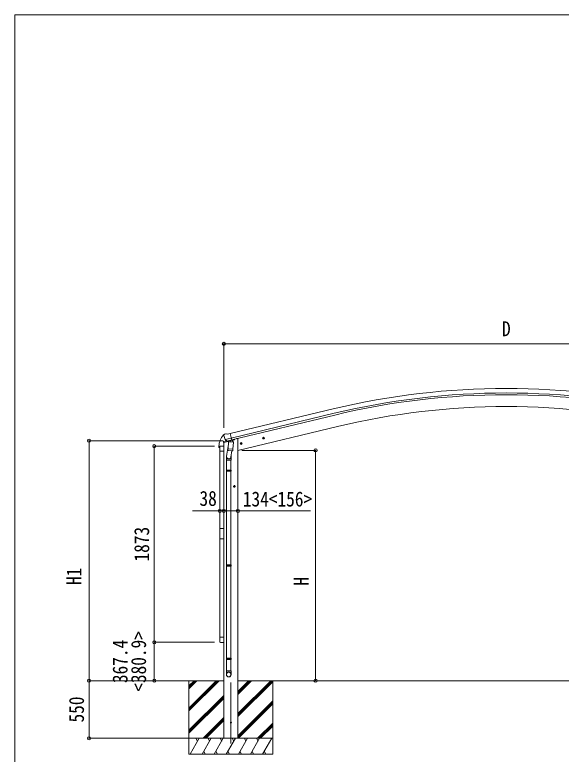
# Model space of a CAD drawing. Units: millimetres at full size, sheet at 1:30. Extents: x -8385 to 8479, y -5853 to 5787.
# Drawn here: x -8385 to -3171, y -1275 to 5787 of the extents above; entities that cross this region are included whole.
import ezdxf
from ezdxf.enums import TextEntityAlignment as Align

# ---------------------------------------------------------------- set-up
doc = ezdxf.new("R2010")
doc.units = ezdxf.units.MM
doc.header["$LTSCALE"] = 30
doc.header["$PDMODE"] = 32
doc.header["$PDSIZE"] = 30
for name, color, linetype, lineweight in [('0-0_0', 7, 'Continuous', 9), ('0-1_本体', 4, 'Continuous', 9), ('0-2_部品', 7, 'Continuous', 9), ('0-8_PARTS2', 2, 'Continuous', 9), ('0-A_寸法', 6, 'Continuous', 9), ('1-1_GLASS', 4, 'Continuous', 9), ('1-2_GLASS_SEAL', 7, 'Continuous', 9), ('1-A', 6, 'Continuous', 9), ('F-0_240', 7, 'Continuous', 9)]:
    doc.layers.add(name, color=color, linetype=linetype, lineweight=lineweight)
doc.styles.add('ＭＳ ゴシック', font='')
doc.styles.get('ＭＳ ゴシック').set_extended_font_data('MS Gothic')

msp = doc.modelspace()

# ---------------------------------------------------------------- linework, layer by layer
at = {"layer": '0-0_0'}
for p, q in [((-6390.72, -573.19), (-6902.94, -573.2)), ((-6723.72, -573.19), (-6723.72, -1273.19)), ((-6723.72, -833.92), (-6462.99, -573.19)), ((-6723.72, -848.06), (-6448.85, -573.19)), ((-6723.72, -862.2), (-6434.71, -573.19)), ((-6723.72, -650.07), (-6646.84, -573.19)), ((-6723.72, -635.93), (-6660.98, -573.19)), ((-6723.72, -621.79), (-6675.12, -573.19)), ((-6256.72, -887.42), (-5942.49, -573.19)), ((-6256.72, -901.56), (-5928.35, -573.19)), ((-6256.72, -703.57), (-6126.34, -573.19)), ((-6256.72, -689.43), (-6140.48, -573.19)), ((-6256.72, -675.29), (-6154.63, -573.19)), ((-6256.72, -573.19), (-1133.9, -573.19)), ((-6256.72, -915.7), (-5923.72, -582.71)), ((-5923.72, -573.19), (-5923.72, -1273.19)), ((-6723.72, -1046.05), (-6390.72, -713.05)), ((-6723.72, -1060.19), (-6390.72, -727.2)), ((-6723.72, -1074.34), (-6390.72, -741.34)), ((-6256.72, -1099.55), (-5923.72, -766.55)), ((-6256.72, -1113.69), (-5923.72, -780.7)), ((-6252.08, -1123.19), (-5923.72, -794.84)), ((-6588.73, -1123.19), (-6390.72, -925.18)), ((-6574.59, -1123.19), (-6390.72, -939.33)), ((-6560.45, -1123.19), (-6390.72, -953.47)), ((-6068.23, -1123.19), (-5923.72, -978.68)), ((-6054.09, -1123.19), (-5923.72, -992.83)), ((-6039.95, -1123.19), (-5923.72, -1006.97)), ((-5923.72, -1123.19), (-6723.72, -1123.19)), ((-6713.43, -1273.19), (-6626.83, -1123.19)), ((-6641.83, -1149.17), (-6656.83, -1123.19)), ((-6597.96, -1273.19), (-6511.36, -1123.19)), ((-6526.36, -1149.18), (-6541.37, -1123.19)), ((-6482.5, -1273.19), (-6395.89, -1123.19)), ((-6410.89, -1149.17), (-6425.89, -1123.19)), ((-6256.72, -1123.19), (-6390.72, -1123.19)), ((-6367.02, -1273.19), (-6280.42, -1123.19)), ((-6295.42, -1149.17), (-6310.42, -1123.19)), ((-6251.55, -1273.19), (-6164.95, -1123.19)), ((-6179.95, -1149.17), (-6194.95, -1123.19)), ((-6136.08, -1273.19), (-6049.48, -1123.19)), ((-6079.48, -1123.19), (-6064.48, -1149.17)), ((-6020.61, -1273.19), (-5934.01, -1123.19)), ((-6582.97, -1247.21), (-6567.97, -1273.19)), ((-6467.5, -1247.21), (-6452.5, -1273.19)), ((-6352.03, -1247.21), (-6337.03, -1273.19)), ((-6236.56, -1247.21), (-6221.56, -1273.19)), ((-6121.09, -1247.21), (-6106.09, -1273.19)), ((-6005.62, -1247.21), (-5990.62, -1273.19)), ((-6723.72, -1273.19), (-5923.72, -1273.19))]:
    msp.add_line(p, q, dxfattribs=at)
at = {"layer": '0-1_本体'}
for p, q in [((-5346.27, 2023.18), (-6329.52, 1787.13)), ((-5336.2, 1981.21), (-6319.44, 1745.15)), ((-5332.27, 1964.84), (-6315.52, 1728.81)), ((-6256.72, 1626.69), (-5305.89, 1854.96)), ((-6390.72, 1703.53), (-6390.72, -1123.19)), ((-6256.72, 1739.81), (-6269.6, 1739.81)), ((-6256.72, 1739.81), (-6256.72, -1123.19))]:
    msp.add_line(p, q, dxfattribs=at)
for radius in [7073, 7029.83, 7013, 6900]:
    msp.add_arc((-3695.11, -4854.39), radius, 76.5, 103.5, dxfattribs=at)
at = {"layer": '0-2_部品'}
for p, q in [((-6390.97, 1771.16), (-6390.69, 1770.01)), ((-6386.75, 1779.73), (-6390.61, 1773.44)), ((-6383.65, 1781.98), (-6370.47, 1785.14)), ((-6355.91, 1782.47), (-6369.17, 1785.17)), ((-6355.91, 1782.47), (-6329.98, 1788.7)), ((-6314.83, 1725.58), (-6329.98, 1788.7)), ((-6392.99, 1702.94), (-6350.06, 1713.24)), ((-6392.99, 1709.83), (-6392.99, 1702.94)), ((-6363.76, 1719.21), (-6390.69, 1712.74)), ((-6377.18, 1731.43), (-6376.6, 1730.58)), ((-6376.91, 1730.85), (-6319.41, 1744.66)), ((-6376.6, 1730.58), (-6376.44, 1730.43)), ((-6360.06, 1715.94), (-6376.44, 1730.43)), ((-6357.35, 1715.37), (-6349.83, 1717.18)), ((-6353.15, 1715.62), (-6353.2, 1714.88)), ((-6352.44, 1713.84), (-6326.63, 1707.4)), ((-6345.53, 1708.49), (-6350.2, 1641.65)), ((-6349.55, 1717.15), (-6349.83, 1717.18)), ((-6324.79, 1723.09), (-6349.55, 1717.15)), ((-6299.84, 1705.29), (-6345.53, 1708.49)), ((-6343.75, 1711.67), (-6343.98, 1708.38)), ((-6324.23, 1722.83), (-6325.25, 1708.23)), ((-6324.55, 1723.25), (-6324.79, 1723.09)), ((-6324.55, 1723.25), (-6314.83, 1725.58)), ((-6315.2, 1727.13), (-6314.25, 1727.06)), ((-6314.25, 1727.06), (-6300.94, 1711.75)), ((-6310.5, 1722.74), (-6292.27, 1727.12)), ((-6304.51, 1638.46), (-6299.84, 1705.29)), ((-6300.94, 1711.75), (-6301.38, 1705.4)), ((-6288.44, 1735.24), (-6288.44, 1731.98)), ((-6215.97, 1695.55), (-6235.41, 1690.88)), ((-6232.99, 1691.46), (-6230.86, 1698.66)), ((-6223.36, 1683.49), (-6228.02, 1702.94)), ((-6218.39, 1694.97), (-6220.52, 1687.77)), ((-6002.05, 1746.91), (-6021.49, 1742.24)), ((-6019.07, 1742.82), (-6016.94, 1750.02)), ((-6013.9, 1737.38), (-6019.07, 1742.82)), ((-6009.43, 1734.85), (-6014.1, 1754.3)), ((-6006.6, 1739.13), (-6013.9, 1737.38)), ((-6004.47, 1746.32), (-6006.6, 1739.13)), ((-6348.47, 1666.42), (-6364.38, 1570.25)), ((-6351.06, 1629.19), (-6350.19, 1641.65)), ((-6350.66, 1627.83), (-6350.67, 1627.83)), ((-6304.51, 1638.46), (-6350.2, 1641.65)), ((-6349.22, 1627.05), (-6307.52, 1624.13)), ((-6312.95, 1624.51), (-6323.68, 1560.93)), ((-6304.52, 1638.46), (-6305.41, 1625.76)), ((-6227.82, 1686.02), (-6232.99, 1691.46)), ((-6220.52, 1687.77), (-6227.82, 1686.02)), ((-6320.53, 1567.74), (-6320.53, 1533.09)), ((-6364.53, 1533.09), (-6364.53, 1439.09)), ((-6322.53, 1533.09), (-6322.53, 1439.09)), ((-6366.53, 1437.09), (-6365.53, 1439.09)), ((-6366.53, 1437.09), (-6366.53, 1429.09)), ((-6320.53, 1437.09), (-6366.53, 1437.09)), ((-6366.53, 1429.09), (-6365.53, 1427.09)), ((-6320.53, 1429.09), (-6366.53, 1429.09)), ((-6321.53, 1439.09), (-6365.53, 1439.09)), ((-6321.53, 1427.09), (-6365.53, 1427.09)), ((-6364.53, 1427.09), (-6364.53, 532.75)), ((-6322.53, 1427.09), (-6322.53, 532.75)), ((-6320.53, 1437.09), (-6321.53, 1439.09)), ((-6320.53, 1429.09), (-6321.53, 1427.09)), ((-6320.53, 1437.09), (-6320.53, 1429.09)), ((-6280.32, 1283.3), (-6300.32, 1283.3)), ((-6297.83, 1283.3), (-6294.08, 1289.8)), ((-6294.08, 1276.8), (-6297.83, 1283.3)), ((-6286.57, 1276.8), (-6294.08, 1276.8)), ((-6290.32, 1273.3), (-6290.32, 1293.3)), ((-6282.82, 1283.3), (-6286.57, 1276.8)), ((-6366.53, 530.75), (-6365.53, 532.75)), ((-6366.53, 530.75), (-6366.53, 522.75)), ((-6320.53, 530.75), (-6366.53, 530.75)), ((-6366.53, 522.75), (-6365.53, 520.75)), ((-6320.53, 522.75), (-6366.53, 522.75)), ((-6321.53, 532.75), (-6365.53, 532.75)), ((-6321.53, 520.75), (-6365.53, 520.75)), ((-6364.53, 520.75), (-6364.53, -357.29)), ((-6322.53, 520.75), (-6322.53, -357.29)), ((-6320.53, 530.75), (-6321.53, 532.75)), ((-6320.53, 522.75), (-6321.53, 520.75)), ((-6320.53, 530.75), (-6320.53, 522.75)), ((-6366.53, -359.29), (-6365.53, -357.29)), ((-6366.53, -359.29), (-6366.53, -367.29)), ((-6320.53, -359.29), (-6366.53, -359.29)), ((-6366.53, -367.29), (-6365.53, -369.29)), ((-6320.53, -367.29), (-6366.53, -367.29)), ((-6321.53, -357.29), (-6365.53, -357.29)), ((-6321.53, -369.29), (-6365.53, -369.29)), ((-6364.53, -369.29), (-6364.53, -479.29)), ((-6322.53, -369.29), (-6322.53, -479.29)), ((-6320.53, -359.29), (-6321.53, -357.29)), ((-6320.53, -367.29), (-6321.53, -369.29)), ((-6320.53, -359.29), (-6320.53, -367.29)), ((-6320.53, -479.29), (-6366.53, -479.29)), ((-6366.53, -513.43), (-6366.53, -479.29)), ((-6320.53, -513.43), (-6320.53, -479.29))]:
    msp.add_line(p, q, dxfattribs=at)
for points in [[(-6356.52, 1715.48), (-6354.99, 1715.84), (-6318.28, 1724.66), (-6316.75, 1725.02)], [(-6230.86, 1698.66), (-6223.56, 1700.41), (-6218.39, 1694.97)], [(-6016.94, 1750.02), (-6009.64, 1751.77), (-6004.47, 1746.32)], [(-6320.53, 1533.09), (-6366.53, 1533.09), (-6366.53, 1567.44)], [(-6294.08, 1289.8), (-6286.57, 1289.8), (-6282.82, 1283.3)]]:
    msp.add_lwpolyline(points, dxfattribs=at)
for centre, radius in [((-6225.69, 1693.21), 8.5), ((-6225.69, 1693.21), 7.7), ((-6225.69, 1693.21), 6.5), ((-6011.77, 1744.57), 8.5), ((-6011.77, 1744.57), 7.7), ((-6011.77, 1744.57), 6.5), ((-6290.32, 1283.3), 8.5), ((-6290.32, 1283.3), 7.7), ((-6290.32, 1283.3), 6.5)]:
    msp.add_circle(centre, radius, dxfattribs=at)
at = {"layer": '0-2_部品', "color": 4}
msp.add_circle((-6323.52, -973.19), 5, dxfattribs=at)
at = {"layer": '0-2_部品'}
for centre, radius, start, end in [((-6193.89, 1817.25), 202.4, 193.5, 205.09125), ((-6382.48, 1777.12), 5, 103.5, 148.5), ((-6369.77, 1782.23), 3, 78.5, 103.5), ((-6389.99, 1709.83), 3, 103.5, 180), ((-6356.63, 1715.96), 0.5, 248.23754, 283.5), ((-6353.65, 1715.65), 0.5, 356, 103.5), ((-6352.2, 1714.81), 1, 176, 256), ((-6326.28, 1708.37), 1.03, 250.03897, 351.96569), ((-6323.63, 1722.75), 0.604, 100.59842, 172.20595), ((-6316.87, 1725.51), 0.5, 283.5, 318.76246), ((-6293.44, 1731.98), 5, 283.5, 0), ((-6349.12, 1629.01), 1.95, 175.04017, 217.47766), ((-6349.08, 1629.04), 2, 217.40962, 266), ((-6307.38, 1626.13), 2, 266, 349.46843), ((-6336.53, 1567.44), 30, 177.45142, 180)]:
    msp.add_arc(centre, radius, start, end, dxfattribs=at)
for centre, major_axis, ratio, start_param, end_param in [((-6388.05, 1771.87), (-1.57, -2.57), 0.99628, 4.712389, 5.4996506), ((-6358.07, 1718.19), (-0.73, -2.92), 0.997631, 5.8041905, 6.6006116), ((-6358.02, 1718.42), (2.63, 3.16), 0.650902, 4.0958226, 4.1686332), ((-6358.05, 1718.29), (-0.73, -2.92), 0.997631, 0.3902369, 0.4789948), ((-6343.53, 1567.74), (23, 0), 0.996195, 2.5560258, 6.5663028), ((-6343.53, 1567.74), (21, 0), 0.996195, 2.9349147, 5.9512394), ((-6343.53, -511.69), (-23, 0), 0.996195, 3.1415927, 6.2831853), ((-6343.53, -513.43), (-23, 0), 0.996195, 3.1415927, 6.2831853), ((-6343.53, -513.43), (0, -23.43), 0.981806, 4.712389, 7.8539816)]:
    msp.add_ellipse(centre, major_axis=major_axis, ratio=ratio, start_param=start_param, end_param=end_param, dxfattribs=at)
msp.add_ellipse((-6343.53, -513.43), major_axis=(21, 0), ratio=0.996195, dxfattribs=at)
at = {"layer": '0-8_PARTS2'}
msp.add_line((-6323.52, -1174.13), (-6323.52, -590.18), dxfattribs=at)
at = {"layer": '0-A_寸法'}
for p, q in [((-6391.02, 2644.34), (-6391.02, 1842)), ((-6391.02, 2644.34), (-999.01, 2644.34)), ((-7676.81, 1719.51), (-6397.97, 1719.51)), ((-7676.81, -573.2), (-7676.81, 1719.51)), ((-7054.3, 1667.17), (-7054.3, -205.83)), ((-5515.24, 1626.79), (-6220.23, 1626.79)), ((-5515.24, -573.2), (-5515.24, 1626.79)), ((-6256.52, 1048.06), (-6390.52, 1048.06)), ((-5562.06, 1048.06), (-6256.52, 1048.06)), ((-7676.81, -573.2), (-6727.78, -573.2)), ((-7676.81, -573.2), (-6730.53, -573.2)), ((-7676.81, -573.2), (-7676.81, -1123.19)), ((-5515.24, -573.2), (-5887.67, -573.2)), ((-7676.81, -1123.19), (-6728.82, -1123.19))]:
    msp.add_line(p, q, dxfattribs=at)
for p in [(-6391.02, 2644.34), (-7676.81, 1719.51), (-5515.24, 1626.79), (-6256.52, 1048.06), (-7676.81, -573.2), (-5515.24, -573.2), (-7676.81, -1123.19)]:
    msp.add_point(p, dxfattribs=at)
at = {"layer": '1-1_GLASS'}
for p, q in [((-6428.45, 1618.77), (-6428.45, 879.77)), ((-6390.45, 1618.77), (-6390.45, 879.77)), ((-6428.45, 781.77), (-6428.45, -157.23)), ((-6390.45, -157.23), (-6390.45, 781.77))]:
    msp.add_line(p, q, dxfattribs=at)
at = {"layer": '1-2_GLASS_SEAL'}
for p, q in [((-6436.95, 1667.26), (-6436.95, 1655.5)), ((-6436.45, 1655), (-6430.19, 1655)), ((-6429.69, 1662.27), (-6429.69, 1655.5)), ((-6429.45, 1618.77), (-6429.45, 1662.47)), ((-6423.95, 1667.97), (-6394.95, 1667.97)), ((-6423.69, 1668.27), (-6390.45, 1668.27)), ((-6389.45, 1662.47), (-6389.45, 1618.77)), ((-6389.45, 1618.77), (-6429.45, 1618.77)), ((-6429.45, -157.23), (-6429.45, -200.93)), ((-6389.45, -157.23), (-6429.45, -157.23)), ((-6423.95, -206.43), (-6394.95, -206.43)), ((-6389.45, -200.93), (-6389.45, -157.23))]:
    msp.add_line(p, q, dxfattribs=at)
msp.add_lwpolyline([(-6429.45, 879.77), (-6389.45, 879.77), (-6389.45, 781.77), (-6429.45, 781.77)], close=True, dxfattribs=at)
for centre, radius, start, end in [((-6284.69, 1667.26), 152.26, 135.14293, 180), ((-6388.21, 1769.28), 6.95, 95.39711, 129.45641), ((-6436.45, 1655.5), 0.5, 180, 270), ((-6430.19, 1655.5), 0.5, 270, 0), ((-6423.69, 1662.27), 6, 90, 180), ((-6423.95, 1662.47), 5.5, 90, 180), ((-6394.95, 1662.47), 5.5, 0, 90), ((-6423.95, -200.93), 5.5, 180, 270), ((-6394.95, -200.93), 5.5, 270, 0)]:
    msp.add_arc(centre, radius, start, end, dxfattribs=at)
at = {"layer": '1-A'}
for p, q in [((-7054.3, 1667.17), (-6480.77, 1667.17)), ((-6390.52, 1048.06), (-6690.52, 1048.06)), ((-6390.52, 1048.06), (-6428.55, 1048.06)), ((-7054.3, -205.83), (-6480.77, -205.83)), ((-7054.3, -573.2), (-7054.3, -205.83)), ((-7054.3, -573.2), (-6480.77, -573.2))]:
    msp.add_line(p, q, dxfattribs=at)
for p in [(-7054.3, 1667.17), (-6428.55, 1048.06), (-6390.52, 1048.06), (-7054.3, -205.83), (-7054.3, -573.2)]:
    msp.add_point(p, dxfattribs=at)
at = {"layer": 'F-0_240', "color": 5}
for q in [(-8385.45, -5852.66), (8054.55, 5787.34)]:
    msp.add_line((-8385.45, 5787.34), q, dxfattribs=at)

# ---------------------------------------------------------------- texts
at = {"layer": '0-A_寸法', "color": 7, "style": 'ＭＳ ゴシック', "width": 0.85}
for s, p in [('D', (-3736.26, 2674.34)), ('134<156>', (-6209.36, 1048.06))]:
    msp.add_text(s, height=143, dxfattribs=at).set_placement(p, align=Align.BOTTOM_LEFT)
for s, p in [('H1', (-7706.81, 340.66)), ('H', (-5537.24, 335.55)), ('550', (-7682.81, -971.94))]:
    msp.add_text(s, height=143, rotation=90, dxfattribs=at).set_placement(p, align=Align.BOTTOM_LEFT)
at = {"layer": '1-A', "color": 7, "style": 'ＭＳ ゴシック', "width": 0.85}
msp.add_text('38', height=143, dxfattribs=at).set_placement((-6623.02, 1054.06), align=Align.BOTTOM_LEFT)
for s, p in [('1873', (-7060.3, 565.67)), ('<380.9>', (-7090.18, -678.26)), ('367.4', (-7266.73, -595.76))]:
    msp.add_text(s, height=143, rotation=90, dxfattribs=at).set_placement(p, align=Align.BOTTOM_LEFT)

doc.saveas('drawing.dxf')
